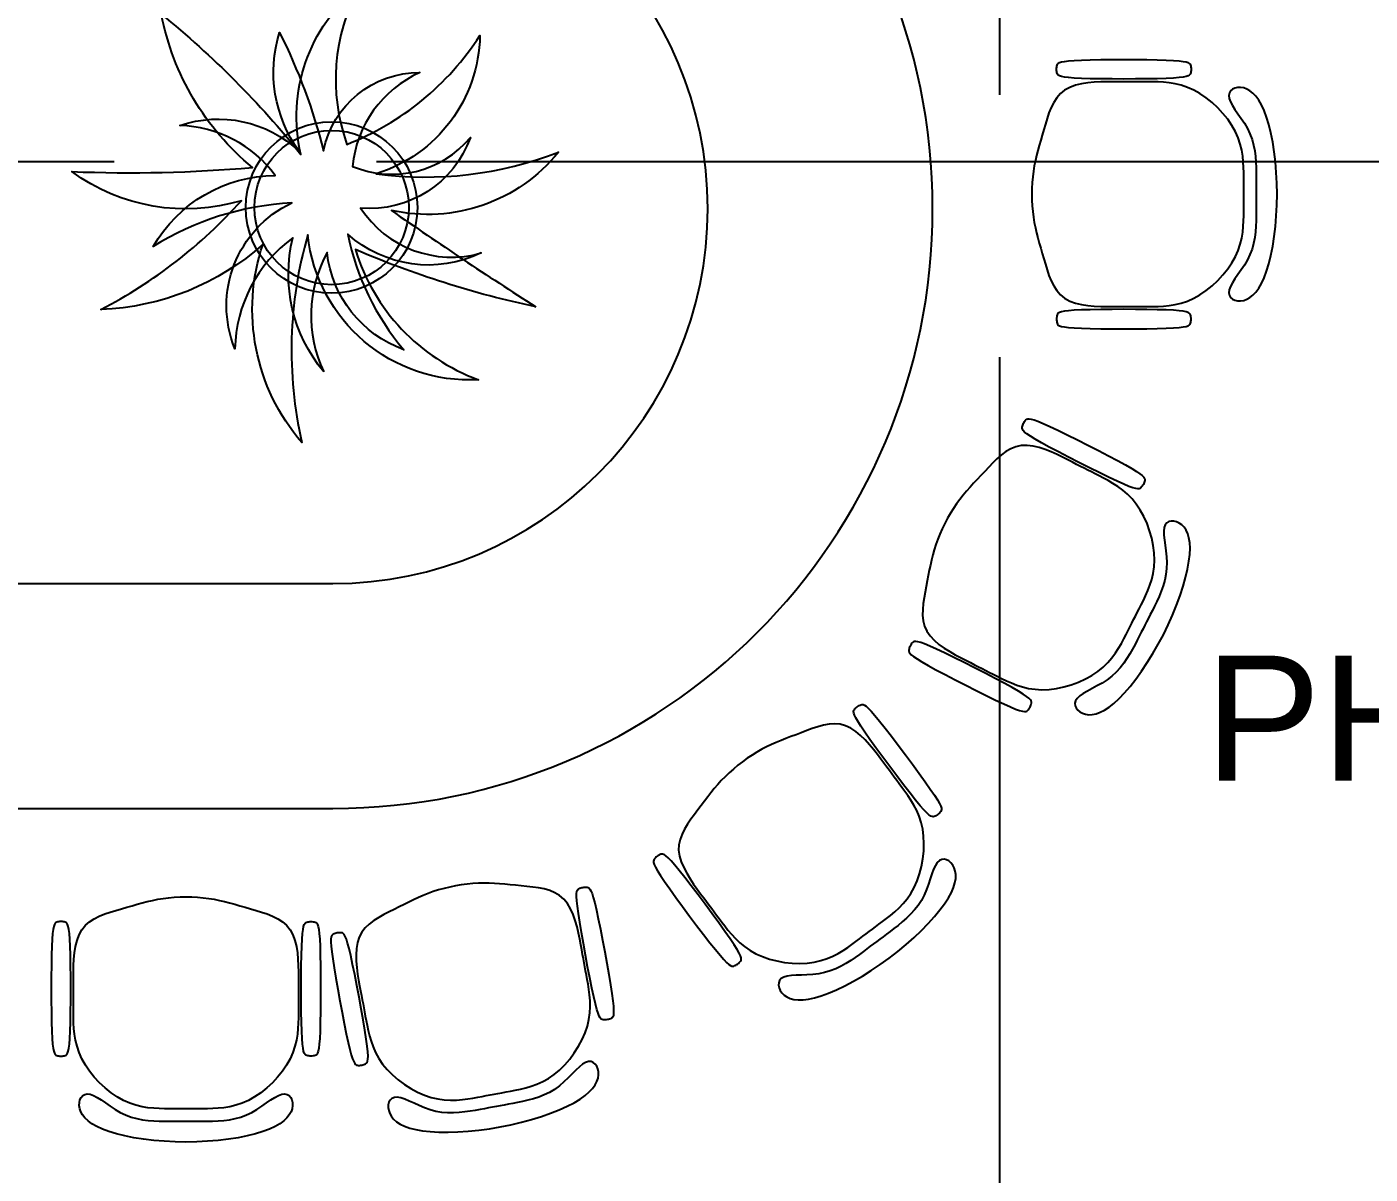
# Model space of a CAD drawing. Header units: inches. Extents: x 452443 to 881249, y 975131 to 1198310.
# Drawn here: x 649493 to 652181, y 1092910 to 1095206 of the extents above; entities that cross this region are included whole.
import ezdxf

# ---------------------------------------------------------------- set-up
doc = ezdxf.new("R2010")
doc.units = ezdxf.units.IN
doc.header["$LTSCALE"] = 3.5
doc.header["$MEASUREMENT"] = 0
doc.linetypes.add('CENTER', pattern=[2, 1.25, -0.25, 0.25, -0.25])
for name, color, linetype in [('1-NETMANH', 1, 'Continuous'), ('NCUAMANH', 32, 'Continuous'), ('TEXT2', 7, 'Continuous'), ('Truc', 252, 'Continuous')]:
    doc.layers.add(name, color=color, linetype=linetype)
doc.styles.add('VNI-HELVE', font='VHELVEN0.TTF')

# ---------------------------------------------------------------- blocks, each defined once
blk = doc.blocks.new('ban26c oval2400x6300')
at = {"elevation": 60.2}
blk.add_lwpolyline([(1937.4, 1950), (-12.6, 1950), (-1962.6, 1950, 1), (-1962.6, -450), (-12.6, -450), (1937.4, -450, 1)], format="xyb", close=True, dxfattribs=at)
blk.add_lwpolyline([(1937.4, 1500), (-12.6, 1500), (-1962.6, 1500, 1), (-1962.6, 0), (-12.6, 0), (1937.4, 0, 1)], format="xyb", close=True)
for points in [[(3435.1, 1010.7), (3420.6, 1011.4), (3409.5, 1012.2), (3401.2, 1013.3), (3395.3, 1014.4), (3391.3, 1015.8), (3388.9, 1017.2), (3387.5, 1018.9), (3386.7, 1020.7), (3386.2, 1022.6), (3385.8, 1024.7), (3385.6, 1026.8), (3385.5, 1029), (3385.6, 1031.2), (3385.8, 1033.3), (3386.2, 1035.4), (3386.7, 1037.3), (3387.5, 1039.1), (3388.9, 1040.8), (3391.3, 1042.3), (3395.3, 1043.6), (3401.2, 1044.8), (3409.5, 1045.8), (3420.6, 1046.6), (3435.1, 1047.3), (3453, 1047.9), (3473.8, 1048.3), (3496.5, 1048.5), (3520.1, 1048.6), (3543.7, 1048.5), (3566.3, 1048.3), (3587.1, 1047.9), (3605.1, 1047.3), (3619.5, 1046.6), (3630.7, 1045.8), (3639, 1044.8), (3644.9, 1043.6), (3648.8, 1042.3), (3651.2, 1040.8), (3652.6, 1039.1), (3653.4, 1037.3), (3653.9, 1035.4), (3654.3, 1033.3), (3654.6, 1031.2), (3654.6, 1029), (3654.6, 1026.8), (3654.3, 1024.7), (3653.9, 1022.6), (3653.4, 1020.7), (3652.6, 1018.9), (3651.2, 1017.2), (3648.8, 1015.8), (3644.9, 1014.4), (3639, 1013.3), (3630.7, 1012.2), (3619.5, 1011.4), (3605.1, 1010.7), (3587.1, 1010.1), (3566.3, 1009.7), (3543.7, 1009.5), (3520.1, 1009.4), (3496.5, 1009.5), (3473.8, 1009.7), (3453, 1010.1)], [(3339.2, 824.8), (3337.9, 813.7), (3336.9, 802.3), (3336.3, 790.7), (3336.1, 779), (3336.3, 767.3), (3336.9, 755.7), (3337.9, 744.3), (3339.2, 733.2), (3341, 722.4), (3343.1, 712), (3345.5, 701.7), (3348.1, 691.5), (3350.9, 681.3), (3353.9, 671.1), (3356.9, 660.6), (3360.1, 649.8), (3363.2, 638.8), (3366.6, 627.5), (3370.3, 616.4), (3374.6, 605.6), (3379.8, 595.4), (3385.8, 586), (3393.1, 577.7), (3401.7, 570.7), (3411.8, 565.2), (3423.1, 561), (3435.3, 558.1), (3448.1, 556.1), (3461, 554.9), (3473.8, 554.3), (3486.1, 554), (3497.6, 554), (3508, 554), (3517.4, 554), (3526.2, 554), (3534.5, 554), (3542.7, 554), (3550.9, 554), (3559.4, 554), (3568.4, 554), (3578.1, 554), (3588.6, 554.3), (3599.6, 554.9), (3611.1, 556.1), (3623, 558.1), (3635.2, 561), (3647.6, 565.2), (3660.1, 570.7), (3672.5, 577.7), (3684.8, 586), (3696.7, 595.6), (3708, 606.1), (3718.5, 617.4), (3728, 629.3), (3736.4, 641.5), (3743.4, 654), (3748.9, 666.5), (3753, 678.9), (3756, 691.1), (3758, 703), (3759.2, 714.5), (3759.8, 725.5), (3760, 735.9), (3760.1, 745.7), (3760.1, 754.7), (3760.1, 763.1), (3760.1, 771.2), (3760.1, 779), (3760.1, 786.9), (3760.1, 794.9), (3760.1, 803.3), (3760.1, 812.3), (3760, 822.1), (3759.8, 832.5), (3759.2, 843.5), (3758, 855.1), (3756, 867), (3753, 879.1), (3748.9, 891.5), (3743.4, 904), (3736.4, 916.5), (3728, 928.8), (3718.5, 940.6), (3708, 951.9), (3696.7, 962.4), (3684.8, 972), (3672.5, 980.3), (3660.1, 987.3), (3647.6, 992.8), (3635.2, 997), (3623, 999.9), (3611.1, 1001.9), (3599.6, 1003.1), (3588.6, 1003.8), (3578.1, 1004), (3568.4, 1004), (3559.4, 1004), (3550.9, 1004), (3542.7, 1004), (3534.5, 1004), (3526.2, 1004), (3517.4, 1004), (3508, 1004), (3497.6, 1004), (3486.1, 1004), (3473.8, 1003.8), (3461, 1003.1), (3448.1, 1001.9), (3435.3, 999.9), (3423.1, 997), (3411.8, 992.8), (3401.7, 987.3), (3393.1, 980.4), (3385.8, 972), (3379.8, 962.7), (3374.6, 952.4), (3370.3, 941.7), (3366.6, 930.5), (3363.2, 919.3), (3360.1, 908.2), (3356.9, 897.4), (3353.9, 887), (3350.9, 876.7), (3348.1, 866.5), (3345.5, 856.3), (3343.1, 846.1), (3341, 835.6)], [(3772.6, 899.8), (3776.7, 888.7), (3779.8, 877.4), (3782, 865.9), (3783.5, 854.5), (3784.4, 843.3), (3784.9, 832.5), (3785, 822.1), (3785.1, 812.3), (3785.1, 803.3), (3785.1, 794.9), (3785.1, 786.9), (3785.1, 779), (3785.1, 771.2), (3785.1, 763.1), (3785.1, 754.7), (3785.1, 745.7), (3785, 735.9), (3784.9, 725.6), (3784.4, 714.7), (3783.5, 703.5), (3782, 692.1), (3779.8, 680.6), (3776.7, 669.3), (3772.6, 658.2), (3767.4, 647.4), (3761.4, 637.2), (3755, 627.3), (3748.6, 618.1), (3742.6, 609.4), (3737.4, 601.3), (3733.4, 594), (3730.9, 587.3), (3730.3, 581.5), (3731.4, 576.5), (3733.9, 572.3), (3737.7, 569.1), (3742.4, 566.9), (3747.9, 565.7), (3753.9, 565.5), (3760.1, 566.5), (3766.3, 568.7), (3772.5, 572.1), (3778.6, 576.9), (3784.5, 583.2), (3790.3, 591), (3795.8, 600.5), (3801, 611.7), (3805.9, 624.8), (3810.4, 639.8), (3814.4, 656.6), (3818, 674.7), (3821, 694.1), (3823.4, 714.5), (3825.2, 735.6), (3826.3, 757.2), (3826.7, 779), (3826.3, 800.8), (3825.2, 822.4), (3823.4, 843.5), (3821, 863.9), (3818, 883.3), (3814.4, 901.5), (3810.4, 918.2), (3805.9, 933.2), (3801, 946.3), (3795.8, 957.5), (3790.3, 967), (3784.5, 974.8), (3778.6, 981.1), (3772.5, 985.9), (3766.3, 989.3), (3760.1, 991.5), (3753.9, 992.5), (3747.9, 992.4), (3742.4, 991.1), (3737.7, 988.9), (3733.9, 985.7), (3731.4, 981.6), (3730.3, 976.5), (3730.9, 970.7), (3733.4, 964), (3737.4, 956.7), (3742.6, 948.6), (3748.6, 939.9), (3755, 930.7), (3761.4, 920.9), (3767.4, 910.6)], [(3435.1, 547.3), (3420.6, 546.6), (3409.5, 545.8), (3401.2, 544.8), (3395.3, 543.6), (3391.3, 542.3), (3388.9, 540.8), (3387.5, 539.1), (3386.7, 537.3), (3386.2, 535.4), (3385.8, 533.3), (3385.6, 531.2), (3385.5, 529), (3385.6, 526.8), (3385.8, 524.7), (3386.2, 522.6), (3386.7, 520.7), (3387.5, 518.9), (3388.9, 517.2), (3391.3, 515.8), (3395.3, 514.4), (3401.2, 513.3), (3409.5, 512.2), (3420.6, 511.4), (3435.1, 510.7), (3453, 510.1), (3473.8, 509.7), (3496.5, 509.5), (3520.1, 509.4), (3543.7, 509.5), (3566.3, 509.7), (3587.1, 510.1), (3605.1, 510.7), (3619.5, 511.4), (3630.7, 512.2), (3639, 513.3), (3644.9, 514.4), (3648.8, 515.8), (3651.2, 517.2), (3652.6, 518.9), (3653.4, 520.7), (3653.9, 522.6), (3654.3, 524.7), (3654.6, 526.8), (3654.6, 529), (3654.6, 531.2), (3654.3, 533.3), (3653.9, 535.4), (3653.4, 537.3), (3652.6, 539.1), (3651.2, 540.8), (3648.8, 542.3), (3644.9, 543.6), (3639, 544.8), (3630.7, 545.8), (3619.5, 546.6), (3605.1, 547.3), (3587.1, 547.9), (3566.3, 548.3), (3543.7, 548.5), (3520.1, 548.6), (3496.5, 548.5), (3473.8, 548.3), (3453, 547.9)], [(3355.2, 281.7), (3342.7, 288.9), (3333.1, 294.7), (3326.2, 299.4), (3321.5, 303.1), (3318.5, 306.1), (3317, 308.5), (3316.6, 310.6), (3316.7, 312.5), (3317.1, 314.5), (3317.7, 316.5), (3318.4, 318.6), (3319.3, 320.5), (3320.4, 322.5), (3321.6, 324.3), (3322.9, 325.9), (3324.2, 327.4), (3325.8, 328.7), (3327.7, 329.5), (3330.6, 329.7), (3334.7, 329.1), (3340.5, 327.5), (3348.3, 324.6), (3358.7, 320.3), (3371.9, 314.4), (3388.1, 306.7), (3406.8, 297.6), (3427.1, 287.6), (3448.2, 276.9), (3469.2, 266.2), (3489.2, 255.7), (3507.6, 245.9), (3523.4, 237.3), (3535.9, 230.1), (3545.5, 224.3), (3552.4, 219.6), (3557.1, 215.9), (3560, 212.9), (3561.5, 210.5), (3562, 208.4), (3561.9, 206.4), (3561.5, 204.4), (3560.9, 202.4), (3560.1, 200.4), (3559.2, 198.4), (3558.2, 196.5), (3557, 194.7), (3555.7, 193.1), (3554.3, 191.6), (3552.8, 190.3), (3550.8, 189.5), (3548, 189.3), (3543.9, 189.9), (3538.1, 191.5), (3530.2, 194.4), (3519.9, 198.7), (3506.7, 204.6), (3490.5, 212.3), (3471.8, 221.3), (3451.5, 231.4), (3430.4, 242), (3409.4, 252.8), (3389.3, 263.3), (3371, 273.1)], [(3185.5, 159.6), (3179.2, 150.3), (3173.2, 140.6), (3167.4, 130.5), (3161.9, 120.1), (3156.8, 109.6), (3152.1, 99), (3147.7, 88.4), (3143.9, 77.9), (3140.6, 67.5), (3137.7, 57.2), (3135.2, 47), (3132.9, 36.7), (3130.8, 26.4), (3128.8, 15.9), (3126.8, 5.2), (3124.7, -5.8), (3122.5, -17.1), (3120.4, -28.7), (3118.6, -40.3), (3117.6, -51.9), (3117.5, -63.3), (3118.7, -74.4), (3121.4, -85.1), (3125.9, -95.3), (3132.4, -104.8), (3140.6, -113.6), (3150.1, -121.8), (3160.6, -129.3), (3171.6, -136.2), (3182.7, -142.6), (3193.5, -148.4), (3203.7, -153.6), (3213, -158.3), (3221.4, -162.6), (3229.3, -166.6), (3236.7, -170.4), (3244, -174.1), (3251.3, -177.8), (3258.8, -181.7), (3266.9, -185.7), (3275.6, -190.1), (3285, -194.7), (3295.1, -199.1), (3305.9, -203.3), (3317.4, -206.9), (3329.6, -209.8), (3342.5, -211.7), (3356.1, -212.5), (3370.4, -211.9), (3385.1, -210), (3400.1, -206.9), (3414.9, -202.7), (3429.4, -197.4), (3443.3, -191.1), (3456.3, -184), (3468.2, -176), (3478.8, -167.4), (3488.1, -158.2), (3496.2, -148.7), (3503.4, -139), (3509.7, -129.3), (3515.2, -119.8), (3520.2, -110.6), (3524.6, -101.9), (3528.7, -93.9), (3532.5, -86.3), (3536.2, -79.2), (3539.8, -72.2), (3543.3, -65.2), (3547, -58), (3550.8, -50.5), (3554.9, -42.5), (3559.3, -33.8), (3563.8, -24.4), (3568.2, -14.3), (3572.4, -3.5), (3576, 8), (3578.9, 20.2), (3580.8, 33.2), (3581.6, 46.8), (3581, 61.1), (3579.1, 75.8), (3576, 90.7), (3571.8, 105.5), (3566.5, 120), (3560.2, 133.9), (3553.1, 146.9), (3545.1, 158.8), (3536.5, 169.4), (3527.4, 178.7), (3517.8, 186.9), (3508.1, 194), (3498.4, 200.3), (3488.9, 205.9), (3479.7, 210.8), (3471, 215.3), (3463, 219.4), (3455.4, 223.2), (3448.1, 226.9), (3440.8, 230.6), (3433.4, 234.4), (3425.6, 238.4), (3417.2, 242.7), (3407.9, 247.4), (3397.7, 252.6), (3386.6, 258), (3374.9, 263.2), (3362.9, 268), (3350.6, 272), (3338.4, 274.9), (3326.4, 276.4), (3314.9, 276), (3304.1, 273.7), (3293.8, 269.6), (3284.1, 264), (3275, 257.2), (3266.2, 249.6), (3257.8, 241.3), (3249.7, 232.8), (3241.9, 224.4), (3234.2, 216.2), (3226.7, 208.3), (3219.4, 200.5), (3212.3, 192.7), (3205.3, 184.8), (3198.6, 176.7), (3191.9, 168.4)], [(3605.7, 29.8), (3604.3, 18.1), (3602, 6.5), (3598.7, -4.7), (3594.9, -15.5), (3590.6, -25.9), (3586.1, -35.8), (3581.5, -45.1), (3577.2, -53.8), (3573.1, -61.9), (3569.2, -69.4), (3565.6, -76.5), (3562, -83.5), (3558.5, -90.5), (3554.8, -97.7), (3551, -105.2), (3546.9, -113.2), (3542.5, -121.9), (3537.6, -131.1), (3532.3, -140.5), (3526.4, -150.1), (3519.9, -159.6), (3512.7, -168.8), (3504.8, -177.5), (3496.1, -185.5), (3486.6, -192.7), (3476.6, -199.2), (3466.4, -205), (3456.5, -210.4), (3447.3, -215.4), (3439, -220.2), (3432, -225), (3426.8, -229.8), (3423.6, -234.7), (3422.3, -239.7), (3422.7, -244.5), (3424.6, -249.1), (3427.8, -253.2), (3432.1, -256.8), (3437.4, -259.6), (3443.3, -261.6), (3449.9, -262.5), (3457, -262.2), (3464.6, -260.7), (3472.7, -257.8), (3481.4, -253.4), (3490.6, -247.5), (3500.4, -239.8), (3510.7, -230.4), (3521.5, -219), (3532.6, -206), (3544.1, -191.4), (3555.5, -175.5), (3567, -158.4), (3578.1, -140.4), (3588.9, -121.7), (3599.2, -102.4), (3608.7, -82.8), (3617.5, -63.1), (3625.5, -43.4), (3632.6, -24.2), (3638.7, -5.5), (3643.8, 12.3), (3647.7, 29), (3650.5, 44.4), (3652.1, 58.3), (3652.6, 70.7), (3652, 81.6), (3650.4, 91.2), (3647.9, 99.5), (3644.7, 106.6), (3640.7, 112.4), (3636.2, 117.2), (3631.1, 120.9), (3625.7, 123.5), (3620.3, 124.9), (3615, 125), (3610.2, 123.9), (3606, 121.3), (3602.8, 117.4), (3600.7, 111.9), (3599.9, 104.8), (3600.2, 96.4), (3601.2, 86.9), (3602.6, 76.4), (3604, 65.3), (3605.3, 53.6), (3605.9, 41.8)], [(3145, -131.2), (3131.8, -125.3), (3121.5, -121), (3113.6, -118.1), (3107.9, -116.5), (3103.7, -115.9), (3100.9, -116.1), (3098.9, -116.9), (3097.4, -118.2), (3096, -119.7), (3094.8, -121.3), (3093.6, -123.1), (3092.5, -125), (3091.6, -127), (3090.8, -129), (3090.2, -131.1), (3089.8, -133), (3089.7, -135), (3090.2, -137.1), (3091.7, -139.5), (3094.6, -142.5), (3099.3, -146.2), (3106.3, -150.9), (3115.8, -156.7), (3128.4, -163.9), (3144.2, -172.5), (3162.5, -182.3), (3182.6, -192.8), (3203.6, -203.6), (3224.6, -214.2), (3244.9, -224.3), (3263.6, -233.3), (3279.9, -241), (3293.1, -246.9), (3303.4, -251.2), (3311.3, -254.1), (3317, -255.7), (3321.2, -256.3), (3324, -256.1), (3326, -255.3), (3327.5, -254), (3328.9, -252.5), (3330.2, -250.9), (3331.3, -249.1), (3332.4, -247.2), (3333.3, -245.2), (3334.1, -243.2), (3334.7, -241.1), (3335.1, -239.2), (3335.2, -237.2), (3334.7, -235.1), (3333.2, -232.7), (3330.3, -229.7), (3325.6, -226), (3318.6, -221.3), (3309.1, -215.5), (3296.5, -208.3), (3280.8, -199.7), (3262.4, -189.9), (3242.3, -179.4), (3221.3, -168.6), (3200.3, -158), (3180, -147.9), (3161.3, -138.9)], [(3001.7, -297.3), (2993.6, -285.3), (2987.6, -275.8), (2983.5, -268.6), (2980.9, -263.2), (2979.6, -259.2), (2979.3, -256.4), (2979.8, -254.3), (2980.8, -252.6), (2982, -251), (2983.4, -249.4), (2985, -248), (2986.7, -246.6), (2988.5, -245.4), (2990.4, -244.3), (2992.2, -243.3), (2994.1, -242.6), (2996, -242.2), (2998.2, -242.3), (3000.8, -243.3), (3004.2, -245.7), (3008.7, -249.7), (3014.5, -255.8), (3021.9, -264.2), (3031.1, -275.3), (3042.3, -289.4), (3055, -305.8), (3068.8, -323.8), (3082.9, -342.7), (3097, -361.6), (3110.4, -379.9), (3122.5, -396.8), (3132.8, -411.5), (3140.9, -423.5), (3146.9, -433), (3151, -440.2), (3153.6, -445.7), (3154.9, -449.6), (3155.2, -452.5), (3154.7, -454.5), (3153.7, -456.2), (3152.5, -457.8), (3151.1, -459.4), (3149.5, -460.9), (3147.8, -462.2), (3146, -463.5), (3144.1, -464.6), (3142.3, -465.5), (3140.4, -466.2), (3138.5, -466.7), (3136.3, -466.5), (3133.7, -465.5), (3130.2, -463.1), (3125.8, -459.1), (3120, -453.1), (3112.6, -444.6), (3103.4, -433.5), (3092.2, -419.4), (3079.5, -403), (3065.7, -385), (3051.6, -366.1), (3037.5, -347.2), (3024.1, -328.9), (3012, -312)], [(2795.5, -331.7), (2785.7, -337.3), (2776, -343.3), (2766.4, -349.8), (2756.9, -356.7), (2747.6, -363.8), (2738.7, -371.2), (2730.1, -378.8), (2722, -386.6), (2714.4, -394.4), (2707.3, -402.4), (2700.5, -410.4), (2693.9, -418.6), (2687.5, -427), (2681, -435.5), (2674.5, -444.2), (2667.7, -453.2), (2660.7, -462.3), (2653.7, -471.7), (2647, -481.4), (2641, -491.3), (2635.9, -501.5), (2632, -512), (2629.7, -522.8), (2629.2, -533.9), (2630.9, -545.3), (2634.3, -556.8), (2639.3, -568.4), (2645.3, -579.8), (2652.1, -590.9), (2659.2, -601.5), (2666.4, -611.5), (2673.2, -620.7), (2679.5, -629), (2685.1, -636.6), (2690.4, -643.6), (2695.4, -650.3), (2700.2, -656.8), (2705.1, -663.4), (2710.2, -670.2), (2715.6, -677.4), (2721.5, -685.2), (2727.9, -693.4), (2735, -701.9), (2742.9, -710.4), (2751.6, -718.7), (2761.2, -726.7), (2772, -734.2), (2783.8, -740.9), (2796.9, -746.7), (2811, -751.5), (2825.7, -755.3), (2840.9, -758.1), (2856.2, -759.7), (2871.5, -760.3), (2886.3, -759.6), (2900.5, -757.8), (2913.8, -754.7), (2926.2, -750.6), (2937.7, -745.7), (2948.4, -740.1), (2958.4, -734.2), (2967.6, -728.1), (2976.1, -722.1), (2983.9, -716.3), (2991.1, -710.9), (2997.9, -705.8), (3004.3, -701), (3010.6, -696.3), (3016.9, -691.6), (3023.3, -686.8), (3030.1, -681.8), (3037.3, -676.4), (3045.1, -670.5), (3053.3, -664.1), (3061.8, -657), (3070.3, -649.1), (3078.6, -640.4), (3086.6, -630.7), (3094.1, -620), (3100.8, -608.1), (3106.6, -595.1), (3111.4, -581), (3115.2, -566.3), (3118, -551.1), (3119.6, -535.8), (3120.1, -520.5), (3119.5, -505.7), (3117.6, -491.5), (3114.6, -478.2), (3110.5, -465.8), (3105.6, -454.3), (3100, -443.6), (3094.1, -433.6), (3088, -424.4), (3082, -415.9), (3076.1, -408.1), (3070.7, -400.9), (3065.7, -394.1), (3060.8, -387.5), (3055.9, -381), (3050.9, -374.3), (3045.6, -367.3), (3040, -359.7), (3033.8, -351.4), (3026.9, -342.2), (3019.3, -332.5), (3011.2, -322.6), (3002.5, -313), (2993.3, -303.9), (2983.6, -295.9), (2973.5, -289.3), (2963, -284.5), (2952.3, -281.8), (2941.3, -281), (2930.1, -281.7), (2918.9, -283.7), (2907.6, -286.7), (2896.5, -290.4), (2885.5, -294.4), (2874.7, -298.5), (2864.2, -302.5), (2854, -306.3), (2844, -310.1), (2834.1, -313.9), (2824.4, -317.9), (2814.8, -322.1), (2805.1, -326.7)], [(2630.5, -574.6), (2621.3, -563.4), (2613.9, -555), (2608.1, -549), (2603.7, -544.9), (2600.2, -542.6), (2597.6, -541.5), (2595.5, -541.4), (2593.6, -541.8), (2591.7, -542.6), (2589.8, -543.5), (2587.9, -544.6), (2586.1, -545.8), (2584.4, -547.2), (2582.9, -548.7), (2581.4, -550.2), (2580.2, -551.8), (2579.2, -553.5), (2578.7, -555.6), (2579, -558.4), (2580.3, -562.4), (2582.9, -567.8), (2587, -575.1), (2593, -584.5), (2601.1, -596.5), (2611.4, -611.2), (2623.6, -628.1), (2636.9, -646.4), (2651, -665.4), (2665.2, -684.2), (2678.9, -702.2), (2691.7, -718.7), (2702.9, -732.7), (2712.1, -743.9), (2719.4, -752.3), (2725.2, -758.3), (2729.7, -762.4), (2733.1, -764.7), (2735.7, -765.8), (2737.9, -765.9), (2739.8, -765.5), (2741.7, -764.7), (2743.6, -763.8), (2745.4, -762.7), (2747.2, -761.5), (2748.9, -760.1), (2750.5, -758.6), (2751.9, -757.1), (2753.1, -755.5), (2754.1, -753.8), (2754.6, -751.7), (2754.3, -748.9), (2753, -744.9), (2750.5, -739.5), (2746.3, -732.2), (2740.3, -722.8), (2732.2, -710.8), (2721.9, -696.1), (2709.8, -679.2), (2696.4, -660.9), (2682.4, -641.9), (2668.2, -623.1), (2654.4, -605.1), (2641.7, -588.6)], [(3114.9, -634), (3108.4, -644), (3101.2, -653.2), (3093.4, -661.9), (3085.1, -669.9), (3076.7, -677.3), (3068.3, -684.2), (3060, -690.5), (3052.3, -696.4), (3045, -701.8), (3038.3, -706.8), (3031.8, -711.6), (3025.6, -716.3), (3019.3, -721), (3012.8, -725.8), (3006.1, -730.9), (2998.8, -736.3), (2991, -742.1), (2982.6, -748.2), (2973.6, -754.3), (2964.1, -760.3), (2954.1, -765.9), (2943.6, -771), (2932.6, -775.3), (2921.3, -778.6), (2909.6, -780.9), (2897.7, -782.3), (2886, -783), (2874.8, -783.4), (2864.3, -783.8), (2854.7, -784.5), (2846.4, -785.7), (2839.6, -787.6), (2834.5, -790.6), (2831.1, -794.5), (2829.4, -799), (2829, -804), (2830.1, -809.1), (2832.4, -814.2), (2835.8, -819.1), (2840.3, -823.5), (2845.8, -827.2), (2852.3, -830.1), (2859.8, -832.1), (2868.4, -833.1), (2878.1, -833), (2889, -831.8), (2901.1, -829.2), (2914.5, -825.3), (2929.2, -819.9), (2945, -813.1), (2961.7, -805.1), (2979, -795.9), (2996.8, -785.7), (3014.8, -774.5), (3032.8, -762.5), (3050.5, -749.7), (3067.8, -736.3), (3084.4, -722.5), (3100.2, -708.5), (3115.1, -694.3), (3128.8, -680.3), (3141.2, -666.6), (3152.2, -653.3), (3161.5, -640.8), (3169.1, -629), (3175, -618.1), (3179.3, -608), (3182.1, -598.7), (3183.6, -590.2), (3183.8, -582.4), (3182.8, -575.4), (3180.8, -569.1), (3177.9, -563.6), (3174.2, -558.9), (3170, -555.2), (3165.3, -552.7), (3160.5, -551.7), (3155.7, -552.1), (3151, -554.2), (3146.7, -558.2), (3142.9, -564.2), (3139.4, -571.8), (3136, -580.8), (3132.7, -590.8), (3129.1, -601.5), (3125, -612.4), (3120.4, -623.4)], [(2228.3, -599.7), (2217.1, -600.4), (2205.7, -601.5), (2194.2, -603.1), (2182.6, -605), (2171.2, -607.4), (2159.9, -610), (2148.8, -613.1), (2138.1, -616.5), (2127.9, -620.1), (2118, -624.1), (2108.3, -628.3), (2098.8, -632.7), (2089.3, -637.4), (2079.7, -642.2), (2070, -647.1), (2060, -652.1), (2049.7, -657.2), (2039.2, -662.6), (2029, -668.3), (2019.1, -674.5), (2010, -681.4), (2001.9, -689.1), (1995.1, -697.8), (1989.8, -707.5), (1986.2, -718.5), (1984.2, -730.3), (1983.5, -742.9), (1983.9, -755.8), (1985, -768.7), (1986.8, -781.4), (1988.8, -793.5), (1990.8, -804.8), (1992.7, -815), (1994.5, -824.3), (1996.1, -832.9), (1997.6, -841.1), (1999.1, -849.2), (2000.6, -857.2), (2002.1, -865.6), (2003.7, -874.4), (2005.6, -884), (2007.7, -894.2), (2010.3, -904.9), (2013.6, -916), (2017.7, -927.4), (2022.8, -938.8), (2029.1, -950.3), (2036.8, -961.5), (2046, -972.5), (2056.4, -983.1), (2068, -993), (2080.4, -1002.2), (2093.4, -1010.5), (2106.8, -1017.7), (2120.4, -1023.7), (2134, -1028.3), (2147.2, -1031.4), (2160.2, -1033.2), (2172.7, -1033.9), (2184.8, -1033.7), (2196.3, -1032.8), (2207.2, -1031.4), (2217.5, -1029.7), (2227.1, -1028), (2236, -1026.3), (2244.3, -1024.8), (2252.2, -1023.3), (2259.9, -1021.9), (2267.6, -1020.5), (2275.5, -1019), (2283.8, -1017.5), (2292.7, -1015.8), (2302.3, -1014), (2312.5, -1011.9), (2323.2, -1009.3), (2334.3, -1006), (2345.6, -1001.9), (2357.1, -996.7), (2368.5, -990.4), (2379.8, -982.7), (2390.8, -973.6), (2401.3, -963.1), (2411.2, -951.6), (2420.4, -939.2), (2428.7, -926.1), (2435.9, -912.7), (2441.9, -899.1), (2446.5, -885.6), (2449.7, -872.3), (2451.5, -859.4), (2452.2, -846.9), (2451.9, -834.8), (2451, -823.3), (2449.6, -812.3), (2448, -802), (2446.2, -792.4), (2444.6, -783.6), (2443, -775.2), (2441.5, -767.1), (2440, -759.1), (2438.5, -750.9), (2436.9, -742.3), (2435.2, -733), (2433.3, -722.8), (2431.2, -711.5), (2428.7, -699.5), (2425.8, -687), (2422.2, -674.5), (2418, -662.3), (2412.8, -650.9), (2406.7, -640.5), (2399.4, -631.6), (2391, -624.4), (2381.5, -618.8), (2371.2, -614.5), (2360.2, -611.3), (2348.8, -609), (2337.2, -607.4), (2325.5, -606.1), (2314, -605), (2302.9, -603.9), (2292, -602.8), (2281.4, -601.8), (2270.9, -600.9), (2260.4, -600.1), (2249.8, -599.7), (2239.2, -599.5)], [(2428.5, -660.1), (2426.5, -645.8), (2425.3, -634.7), (2424.8, -626.3), (2424.9, -620.3), (2425.5, -616.2), (2426.5, -613.5), (2427.9, -611.9), (2429.5, -610.8), (2431.3, -609.9), (2433.3, -609.1), (2435.3, -608.5), (2437.5, -608), (2439.6, -607.7), (2441.8, -607.5), (2443.9, -607.5), (2445.9, -607.7), (2447.8, -608.2), (2449.6, -609.2), (2451.6, -611.4), (2453.6, -615), (2455.8, -620.6), (2458.3, -628.5), (2461.2, -639.3), (2464.5, -653.4), (2468.3, -671), (2472.5, -691.4), (2476.9, -713.6), (2481.2, -736.8), (2485.5, -760), (2489.4, -782.3), (2492.8, -802.8), (2495.5, -820.6), (2497.4, -834.9), (2498.6, -846), (2499.1, -854.4), (2499.1, -860.4), (2498.5, -864.5), (2497.5, -867.2), (2496.1, -868.8), (2494.5, -869.9), (2492.7, -870.8), (2490.7, -871.6), (2488.6, -872.2), (2486.5, -872.7), (2484.3, -873), (2482.2, -873.2), (2480.1, -873.1), (2478.1, -873), (2476.2, -872.5), (2474.3, -871.5), (2472.4, -869.3), (2470.4, -865.7), (2468.2, -860.1), (2465.6, -852.1), (2462.8, -841.3), (2459.4, -827.3), (2455.6, -809.7), (2451.5, -789.3), (2447.1, -767.1), (2442.7, -743.9), (2438.5, -720.7), (2434.6, -698.4), (2431.2, -677.9)], [(1597.3, -630.2), (1608.4, -628.8), (1619.8, -627.8), (1631.4, -627.2), (1643.1, -627), (1654.8, -627.2), (1666.5, -627.8), (1677.9, -628.8), (1689, -630.2), (1699.7, -631.9), (1710.2, -634), (1720.5, -636.4), (1730.6, -639), (1740.8, -641.8), (1751.1, -644.8), (1761.6, -647.9), (1772.3, -651), (1783.4, -654.1), (1794.6, -657.5), (1805.8, -661.2), (1816.6, -665.6), (1826.8, -670.7), (1836.2, -676.8), (1844.5, -684), (1851.5, -692.7), (1857, -702.8), (1861.1, -714.1), (1864.1, -726.3), (1866.1, -739), (1867.3, -751.9), (1867.9, -764.7), (1868.1, -777), (1868.1, -788.5), (1868.1, -798.9), (1868.1, -808.3), (1868.1, -817.1), (1868.1, -825.5), (1868.1, -833.6), (1868.1, -841.8), (1868.1, -850.3), (1868.1, -859.3), (1868.1, -869.1), (1867.9, -879.5), (1867.3, -890.5), (1866.1, -902), (1864.1, -913.9), (1861.1, -926.1), (1857, -938.5), (1851.5, -951), (1844.5, -963.5), (1836.1, -975.7), (1826.6, -987.6), (1816.1, -998.9), (1804.8, -1009.4), (1792.9, -1019), (1780.6, -1027.3), (1768.1, -1034.3), (1755.7, -1039.8), (1743.3, -1044), (1731.1, -1046.9), (1719.2, -1048.9), (1707.7, -1050.1), (1696.7, -1050.7), (1686.2, -1051), (1676.5, -1051), (1667.5, -1051), (1659, -1051), (1651, -1051), (1643.1, -1051), (1635.3, -1051), (1627.3, -1051), (1618.8, -1051), (1609.8, -1051), (1600.1, -1051), (1589.6, -1050.7), (1578.6, -1050.1), (1567.1, -1048.9), (1555.2, -1046.9), (1543, -1044), (1530.6, -1039.8), (1518.1, -1034.3), (1505.7, -1027.3), (1493.4, -1019), (1481.5, -1009.4), (1470.2, -998.9), (1459.7, -987.6), (1450.2, -975.7), (1441.8, -963.5), (1434.8, -951), (1429.3, -938.5), (1425.2, -926.1), (1422.2, -913.9), (1420.2, -902), (1419, -890.5), (1418.4, -879.5), (1418.2, -869.1), (1418.1, -859.3), (1418.1, -850.3), (1418.1, -841.8), (1418.1, -833.6), (1418.1, -825.5), (1418.1, -817.1), (1418.1, -808.3), (1418.1, -798.9), (1418.1, -788.5), (1418.2, -777), (1418.4, -764.7), (1419, -751.9), (1420.2, -739), (1422.2, -726.3), (1425.2, -714.1), (1429.3, -702.8), (1434.8, -692.7), (1441.8, -684), (1450.1, -676.8), (1459.5, -670.7), (1469.7, -665.6), (1480.5, -661.2), (1491.6, -657.5), (1502.9, -654.1), (1514, -651), (1524.7, -647.9), (1535.2, -644.8), (1545.5, -641.8), (1555.6, -639), (1565.8, -636.4), (1576.1, -634), (1586.6, -631.9)], [(1411.5, -726), (1410.8, -711.5), (1409.9, -700.4), (1408.9, -692.1), (1407.7, -686.2), (1406.4, -682.3), (1404.9, -679.8), (1403.3, -678.4), (1401.5, -677.7), (1399.5, -677.1), (1397.5, -676.7), (1395.3, -676.5), (1393.1, -676.4), (1391, -676.5), (1388.8, -676.7), (1386.8, -677.1), (1384.8, -677.7), (1383, -678.4), (1381.4, -679.8), (1379.9, -682.3), (1378.6, -686.2), (1377.4, -692.1), (1376.4, -700.4), (1375.5, -711.5), (1374.8, -726), (1374.3, -744), (1373.9, -764.7), (1373.6, -787.4), (1373.6, -811), (1373.6, -834.6), (1373.9, -857.2), (1374.3, -878), (1374.8, -896), (1375.5, -910.4), (1376.4, -921.6), (1377.4, -929.9), (1378.6, -935.8), (1379.9, -939.7), (1381.4, -942.2), (1383, -943.5), (1384.8, -944.3), (1386.8, -944.9), (1388.8, -945.3), (1391, -945.5), (1393.1, -945.6), (1395.3, -945.5), (1397.5, -945.3), (1399.5, -944.9), (1401.5, -944.3), (1403.3, -943.5), (1404.9, -942.2), (1406.4, -939.7), (1407.7, -935.8), (1408.9, -929.9), (1409.9, -921.6), (1410.8, -910.4), (1411.5, -896), (1412, -878), (1412.4, -857.2), (1412.7, -834.6), (1412.7, -811), (1412.7, -787.4), (1412.4, -764.7), (1412, -744)], [(1874.8, -726), (1875.5, -711.5), (1876.4, -700.4), (1877.4, -692.1), (1878.6, -686.2), (1879.9, -682.3), (1881.4, -679.8), (1883, -678.4), (1884.8, -677.7), (1886.8, -677.1), (1888.8, -676.7), (1891, -676.5), (1893.1, -676.4), (1895.3, -676.5), (1897.5, -676.7), (1899.5, -677.1), (1901.5, -677.7), (1903.3, -678.4), (1904.9, -679.8), (1906.4, -682.3), (1907.7, -686.2), (1908.9, -692.1), (1909.9, -700.4), (1910.8, -711.5), (1911.5, -726), (1912, -744), (1912.4, -764.7), (1912.7, -787.4), (1912.7, -811), (1912.7, -834.6), (1912.4, -857.2), (1912, -878), (1911.5, -896), (1910.8, -910.4), (1909.9, -921.6), (1908.9, -929.9), (1907.7, -935.8), (1906.4, -939.7), (1904.9, -942.2), (1903.3, -943.5), (1901.5, -944.3), (1899.5, -944.9), (1897.5, -945.3), (1895.3, -945.5), (1893.1, -945.6), (1891, -945.5), (1888.8, -945.3), (1886.8, -944.9), (1884.8, -944.3), (1883, -943.5), (1881.4, -942.2), (1879.9, -939.7), (1878.6, -935.8), (1877.4, -929.9), (1876.4, -921.6), (1875.5, -910.4), (1874.8, -896), (1874.3, -878), (1873.9, -857.2), (1873.6, -834.6), (1873.6, -811), (1873.6, -787.4), (1873.9, -764.7), (1874.3, -744)], [(1972.9, -744.5), (1969.6, -730.5), (1966.7, -719.7), (1964.2, -711.7), (1961.9, -706.1), (1959.9, -702.5), (1958, -700.3), (1956.2, -699.3), (1954.2, -698.8), (1952.2, -698.7), (1950.1, -698.7), (1948, -698.8), (1945.8, -699.1), (1943.7, -699.6), (1941.6, -700.2), (1939.7, -701), (1937.9, -701.9), (1936.2, -703), (1934.9, -704.6), (1933.9, -707.3), (1933.3, -711.4), (1933.2, -717.4), (1933.7, -725.8), (1934.9, -736.9), (1936.8, -751.2), (1939.6, -769), (1943, -789.5), (1946.9, -811.8), (1951.1, -835), (1955.5, -858.2), (1959.8, -880.4), (1964, -900.8), (1967.8, -918.4), (1971.1, -932.5), (1974, -943.3), (1976.5, -951.2), (1978.8, -956.8), (1980.8, -960.5), (1982.7, -962.6), (1984.5, -963.6), (1986.5, -964.1), (1988.5, -964.3), (1990.6, -964.3), (1992.7, -964.1), (1994.9, -963.8), (1997, -963.3), (1999.1, -962.7), (2001, -961.9), (2002.8, -961), (2004.5, -960), (2005.8, -958.3), (2006.8, -955.6), (2007.4, -951.5), (2007.5, -945.5), (2007, -937.2), (2005.8, -926), (2003.9, -911.7), (2001.1, -893.9), (1997.7, -873.4), (1993.8, -851.1), (1989.6, -827.9), (1985.2, -804.7), (1980.9, -782.5), (1976.7, -762.1)], [(2381, -1012.2), (2370.8, -1018.2), (2360.2, -1023.4), (2349.4, -1027.6), (2338.4, -1031.2), (2327.6, -1034.1), (2317, -1036.5), (2306.8, -1038.6), (2297.2, -1040.4), (2288.4, -1042), (2280.1, -1043.6), (2272.2, -1045), (2264.5, -1046.5), (2256.7, -1047.9), (2248.8, -1049.4), (2240.5, -1050.9), (2231.7, -1052.5), (2222.1, -1054.3), (2211.9, -1056), (2201.1, -1057.5), (2189.9, -1058.7), (2178.4, -1059.3), (2166.8, -1059.2), (2155, -1058.2), (2143.4, -1056.2), (2131.9, -1053), (2120.7, -1049), (2109.8, -1044.5), (2099.6, -1039.9), (2089.9, -1035.6), (2081.1, -1032), (2073.1, -1029.4), (2066.1, -1028.1), (2060.3, -1028.6), (2055.5, -1030.6), (2051.9, -1033.8), (2049.4, -1038.1), (2048.1, -1043.2), (2047.9, -1048.8), (2048.9, -1054.7), (2051, -1060.6), (2054.2, -1066.4), (2058.7, -1071.8), (2064.6, -1076.9), (2071.8, -1081.6), (2080.6, -1085.9), (2090.9, -1089.6), (2102.9, -1092.6), (2116.7, -1095), (2132.2, -1096.7), (2149.4, -1097.7), (2167.9, -1097.8), (2187.5, -1097.3), (2208, -1096), (2229.1, -1093.9), (2250.5, -1091), (2272.1, -1087.4), (2293.5, -1083.1), (2314.5, -1078), (2334.9, -1072.4), (2354.5, -1066.3), (2373, -1059.8), (2390.2, -1053), (2405.9, -1046), (2419.8, -1038.9), (2431.8, -1031.7), (2441.9, -1024.5), (2450.3, -1017.4), (2456.9, -1010.3), (2462, -1003.3), (2465.6, -996.4), (2467.9, -989.7), (2468.8, -983.2), (2468.7, -976.9), (2467.5, -971), (2465.3, -965.9), (2462.2, -961.6), (2458.4, -958.5), (2453.8, -956.7), (2448.7, -956.6), (2443, -958.3), (2437, -961.9), (2430.5, -967.2), (2423.5, -973.8), (2416.1, -981.3), (2408.1, -989.3), (2399.6, -997.3), (2390.6, -1005.1)], [(1522.3, -1063.5), (1533.4, -1067.6), (1544.8, -1070.7), (1556.2, -1072.9), (1567.6, -1074.4), (1578.8, -1075.3), (1589.7, -1075.8), (1600.1, -1076), (1609.8, -1076), (1618.8, -1076), (1627.3, -1076), (1635.3, -1076), (1643.1, -1076), (1651, -1076), (1659, -1076), (1667.5, -1076), (1676.5, -1076), (1686.2, -1076), (1696.6, -1075.8), (1707.5, -1075.3), (1718.7, -1074.4), (1730.1, -1072.9), (1741.5, -1070.7), (1752.9, -1067.6), (1764, -1063.5), (1774.7, -1058.3), (1785, -1052.3), (1794.8, -1045.9), (1804.1, -1039.5), (1812.8, -1033.5), (1820.8, -1028.3), (1828.2, -1024.3), (1834.8, -1021.8), (1840.7, -1021.2), (1845.7, -1022.3), (1849.8, -1024.8), (1853, -1028.6), (1855.3, -1033.3), (1856.5, -1038.8), (1856.6, -1044.8), (1855.6, -1051), (1853.5, -1057.2), (1850, -1063.4), (1845.2, -1069.5), (1839, -1075.5), (1831.1, -1081.2), (1821.7, -1086.7), (1810.4, -1091.9), (1797.3, -1096.8), (1782.3, -1101.3), (1765.6, -1105.4), (1747.4, -1108.9), (1728, -1111.9), (1707.7, -1114.4), (1686.6, -1116.2), (1665, -1117.3), (1643.1, -1117.7), (1621.3, -1117.3), (1599.7, -1116.2), (1578.6, -1114.4), (1558.2, -1111.9), (1538.9, -1108.9), (1520.7, -1105.4), (1504, -1101.3), (1489, -1096.8), (1475.9, -1091.9), (1464.6, -1086.7), (1455.1, -1081.2), (1447.3, -1075.5), (1441, -1069.5), (1436.2, -1063.4), (1432.8, -1057.2), (1430.6, -1051), (1429.7, -1044.8), (1429.8, -1038.8), (1431, -1033.3), (1433.2, -1028.6), (1436.5, -1024.8), (1440.6, -1022.3), (1445.6, -1021.2), (1451.5, -1021.8), (1458.1, -1024.3), (1465.5, -1028.3), (1473.5, -1033.5), (1482.2, -1039.5), (1491.5, -1045.9), (1501.3, -1052.3), (1511.6, -1058.3)]]:
    blk.add_lwpolyline(points, close=True)
for radius in [171.6, 154.4]:
    blk.add_circle((1934.7, 752.3, 100.2), radius)
at = {"layer": '1-NETMANH', "elevation": 121.7}
for points in [[(2343.3, 553.6, -0.049421), (1982.2, 668.2, 0.233998), (2228.3, 407.7, -0.398828), (1887, 697.5, 0.126915), (1875.1, 282.1, -0.265565), (1797.4, 679, -0.17473), (1473, 548.2, 0.09039), (1754.1, 766, -0.235906), (1414.9, 824.2, 0.031453), (1776.3, 832.4, -0.174434), (1594, 1138.7, -0.054132), (1873.1, 858.7, -0.290073), (1988.9, 1192.8, 0.21077), (1965.2, 878.7, 0.157242), (2231.4, 1096.5, -0.325026), (2023.9, 820, 0.126353), (2388.4, 862.8, -0.28408), (2054.3, 746.4, 0.010109), (2343.3, 553.6, -9.787188)], [(1918.9, 423.6, -0.2389), (1857.2, 691.8, 0.233998), (1741.3, 469.4, -0.398828), (1854.8, 761.5, 0.126915), (1577.3, 674.1, -0.265565), (1822, 816.5, 0.232872), (1630.6, 916.3, -0.279444), (1869.6, 865.1, -0.235906), (1830.3, 1102.8, -0.05411), (1918.6, 865.7, -0.360211), (2111.4, 1022.4, 0.270906), (1976.6, 834.7, 0.330476), (2212.3, 892.6, -0.342395), (1992.6, 751.3, 0.329116), (2234.2, 661.5, -0.304189), (1967.2, 699, 0.126353), (2079, 467.8, -0.28408), (1925.5, 662.1, 0.239728), (1918.9, 423.6)]]:
    blk.add_lwpolyline(points, format="xyb", dxfattribs=at)

msp = doc.modelspace()

# ---------------------------------------------------------------- linework, layer by layer
at = {"layer": 'Truc', "linetype": 'CENTER', "ltscale": 600}
for points in [[(651439.8, 1098745.1), (651439.8, 1073652.5)], [(624992.9, 1094936.5), (657529.9, 1094936.5)]]:
    msp.add_lwpolyline(points, dxfattribs=at)

# ---------------------------------------------------------------- block references
at = {"layer": 'NCUAMANH'}
msp.add_blockref('ban26c oval2400x6300', (648168.4, 1094092.2), dxfattribs=at)

# ---------------------------------------------------------------- texts
at = {"layer": 'TEXT2', "insert": (653063, 1093947.9), "char_height": 250, "attachment_point": 2, "style": 'VNI-HELVE'}
msp.add_mtext_dynamic_manual_height_columns('{\\C7;PHOØNG HOÏP 2\\P #####m²}', width=4203.104, gutter_width=1000, heights=[0], dxfattribs=at)

doc.saveas('drawing.dxf')
